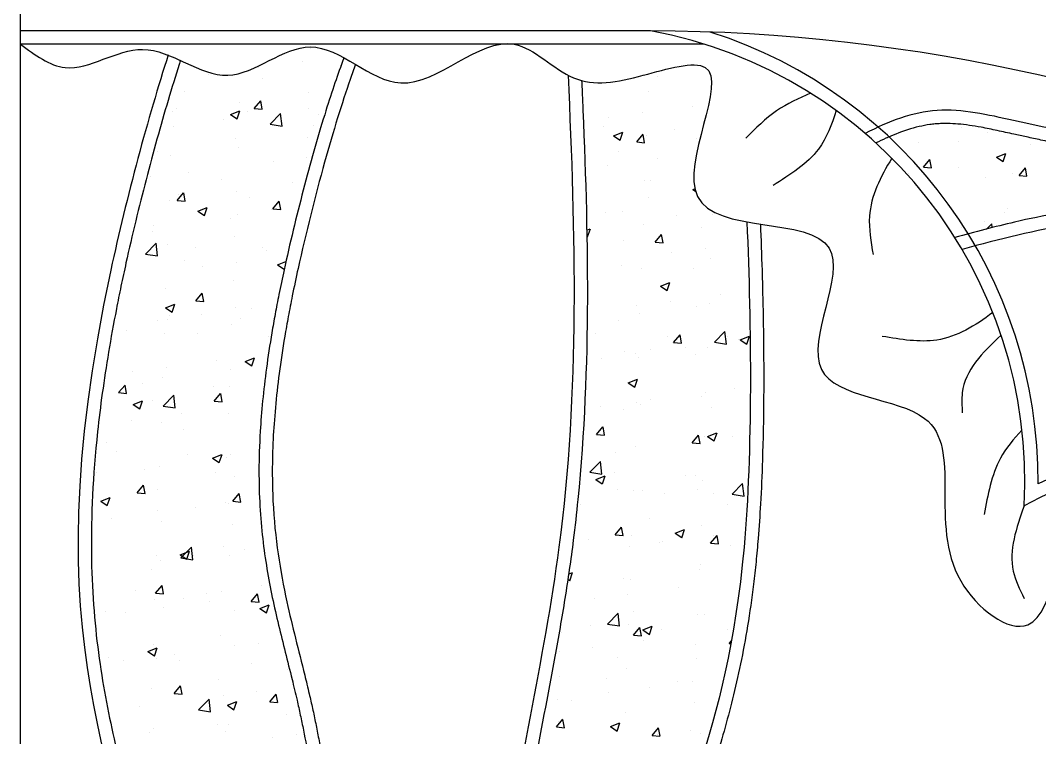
# Model space of a CAD drawing. Header units: inches. Extents: x 10.6 to 53.1, y 14.5 to 39.3.
# Drawn here: x 14.691 to 15.456, y 25.312 to 25.85 of the extents above; entities that cross this region are included whole.
import ezdxf

# ---------------------------------------------------------------- set-up
doc = ezdxf.new("R2010")
doc.units = ezdxf.units.IN
doc.header["$MEASUREMENT"] = 0
doc.layers.add('02', color=2, linetype='Continuous')

msp = doc.modelspace()

# ---------------------------------------------------------------- linework, layer by layer
at = {"layer": '02'}
for p, q in [((14.69144, 24.30082), (14.69144, 26.36082)), ((15.16431, 25.84191), (14.69144, 25.84191)), ((15.20463, 25.83191), (14.69144, 25.83191)), ((14.90921, 25.82861), (14.90921, 25.82861)), ((14.87046, 25.81446), (14.87046, 25.81446)), ((14.90285, 25.81901), (14.90285, 25.81901)), ((14.9314, 25.81609), (14.9314, 25.81609)), ((14.80756, 25.80617), (14.80756, 25.80617)), ((14.83259, 25.80947), (14.83259, 25.80947)), ((14.87308, 25.80608), (14.87308, 25.80608)), ((15.16976, 25.80773), (15.16976, 25.80773)), ((14.81476, 25.79607), (14.81476, 25.79607)), ((14.908, 25.79533), (14.908, 25.79533)), ((15.16243, 25.79642), (15.16243, 25.79642)), ((14.80849, 25.78386), (14.80849, 25.78386)), ((14.85606, 25.78783), (14.85606, 25.78783)), ((14.86699, 25.78362), (14.87181, 25.78936)), ((14.86699, 25.78362), (14.87297, 25.78309)), ((14.87298, 25.78308), (14.87183, 25.78935)), ((14.90731, 25.78333), (14.90731, 25.78333)), ((15.19604, 25.78536), (15.19604, 25.78536)), ((14.80555, 25.78143), (14.80555, 25.78143)), ((14.84416, 25.77501), (14.84416, 25.77501)), ((14.84901, 25.7792), (14.85602, 25.78189)), ((14.84901, 25.7792), (14.85399, 25.77584)), ((14.854, 25.77583), (14.85603, 25.78187)), ((14.86187, 25.78161), (14.86187, 25.78161)), ((14.87891, 25.77188), (14.88669, 25.77999)), ((14.88782, 25.77048), (14.88671, 25.77998)), ((14.91525, 25.77935), (14.91525, 25.77935)), ((15.13313, 25.77708), (15.13313, 25.77708)), ((15.15816, 25.78038), (15.15816, 25.78038)), ((14.80628, 25.77003), (14.80628, 25.77003)), ((14.87891, 25.77188), (14.8878, 25.7705)), ((14.91127, 25.77109), (14.91127, 25.77109)), ((15.12878, 25.77033), (15.12878, 25.77033)), ((15.18217, 25.76807), (15.18217, 25.76807)), ((15.39765, 25.76955), (15.39765, 25.76955)), ((14.85295, 25.76108), (14.85295, 25.76108)), ((14.90678, 25.76204), (14.90678, 25.76204)), ((15.13644, 25.76318), (15.14344, 25.76587)), ((15.13644, 25.76318), (15.14141, 25.75982)), ((15.14143, 25.75981), (15.14346, 25.76585)), ((15.1539, 25.75851), (15.15872, 25.76426)), ((15.15989, 25.75798), (15.15873, 25.76425)), ((15.16121, 25.76313), (15.16121, 25.76313)), ((15.19874, 25.76147), (15.19874, 25.76147)), ((15.34231, 25.76131), (15.34231, 25.76131)), ((15.41707, 25.76532), (15.41707, 25.76532)), ((14.85484, 25.75454), (14.85484, 25.75454)), ((15.1539, 25.75851), (15.15987, 25.75799)), ((15.36573, 25.75828), (15.36573, 25.75828)), ((15.39569, 25.75905), (15.39569, 25.75905)), ((15.44908, 25.7568), (15.44908, 25.7568)), ((14.79463, 25.75107), (14.79463, 25.75107)), ((14.80433, 25.74814), (14.80433, 25.74814)), ((14.881, 25.74389), (14.881, 25.74389)), ((14.90604, 25.74718), (14.90604, 25.74718)), ((15.14042, 25.75146), (15.14042, 25.75146)), ((15.16973, 25.74592), (15.16973, 25.74592)), ((15.36907, 25.73969), (15.37389, 25.74543)), ((15.37507, 25.73915), (15.37391, 25.74542)), ((15.42387, 25.74716), (15.43087, 25.74985)), ((15.42387, 25.74716), (15.42884, 25.74381)), ((15.42886, 25.74379), (15.43088, 25.74984)), ((15.13186, 25.74093), (15.13186, 25.74093)), ((15.36907, 25.73969), (15.37505, 25.73917)), ((15.39555, 25.73967), (15.39555, 25.73967)), ((15.4408, 25.73341), (15.44562, 25.73916)), ((15.44679, 25.73288), (15.44564, 25.73915)), ((14.78902, 25.73276), (14.78902, 25.73276)), ((14.81785, 25.73557), (14.81785, 25.73557)), ((14.8424, 25.73051), (14.8424, 25.73051)), ((15.16, 25.72984), (15.16, 25.72984)), ((15.16438, 25.72951), (15.16438, 25.72951)), ((15.35767, 25.73469), (15.35767, 25.73469)), ((15.41586, 25.73203), (15.41586, 25.73203)), ((15.43584, 25.73455), (15.43584, 25.73455)), ((15.4408, 25.73341), (15.44678, 25.73289)), ((14.85363, 25.72125), (14.85363, 25.72125)), ((14.89578, 25.72825), (14.89578, 25.72825)), ((15.19613, 25.72292), (15.19759, 25.72348)), ((15.19613, 25.72292), (15.19804, 25.72163)), ((15.37753, 25.72454), (15.37753, 25.72454)), ((14.80312, 25.71485), (14.80312, 25.71485)), ((14.80914, 25.71467), (14.81396, 25.72042)), ((14.80914, 25.71467), (14.81512, 25.71415)), ((14.8101, 25.71933), (14.8101, 25.71933)), ((14.81513, 25.71414), (14.81398, 25.7204)), ((14.86348, 25.71708), (14.86348, 25.71708)), ((14.88087, 25.7084), (14.88569, 25.71414)), ((14.88686, 25.70786), (14.8857, 25.71413)), ((15.16269, 25.71698), (15.16269, 25.71698)), ((14.82468, 25.70668), (14.83168, 25.70937)), ((14.82468, 25.70668), (14.82966, 25.70333)), ((14.82967, 25.70331), (14.8317, 25.70936)), ((14.87973, 25.70774), (14.87973, 25.70774)), ((14.88087, 25.7084), (14.88684, 25.70787)), ((15.13039, 25.7058), (15.13039, 25.7058)), ((15.14342, 25.70648), (15.14342, 25.70648)), ((15.4296, 25.7057), (15.4296, 25.7057)), ((15.4324, 25.70855), (15.4324, 25.70855)), ((14.84882, 25.70141), (14.84882, 25.70141)), ((14.8547, 25.70445), (14.8547, 25.70445)), ((15.18378, 25.70354), (15.18378, 25.70354)), ((15.21072, 25.70405), (15.21072, 25.70405)), ((15.41464, 25.69874), (15.41464, 25.69874)), ((14.79051, 25.6914), (14.79051, 25.6914)), ((14.79154, 25.69613), (14.79154, 25.69613)), ((15.11646, 25.69233), (15.11911, 25.69335)), ((15.1171, 25.6873), (15.11913, 25.69334)), ((15.15878, 25.69655), (15.15878, 25.69655)), ((15.20257, 25.69451), (15.20257, 25.69451)), ((15.39731, 25.69452), (15.39731, 25.69452)), ((15.41647, 25.69323), (15.42031, 25.69723)), ((15.42067, 25.69431), (15.42033, 25.69722)), ((14.85241, 25.68796), (14.85241, 25.68796)), ((15.11654, 25.68768), (15.11708, 25.68731)), ((15.14425, 25.6845), (15.14425, 25.6845)), ((15.16777, 25.6833), (15.17259, 25.68904)), ((15.16777, 25.6833), (15.17375, 25.68277)), ((15.17376, 25.68276), (15.17261, 25.68903)), ((14.78544, 25.67446), (14.79323, 25.68258)), ((14.79435, 25.67307), (14.79324, 25.68257)), ((14.8019, 25.68156), (14.8019, 25.68156)), ((14.8225, 25.67968), (14.8225, 25.67968)), ((14.87279, 25.67945), (14.87279, 25.67945)), ((14.87589, 25.67742), (14.87589, 25.67742)), ((15.18027, 25.67535), (15.18027, 25.67535)), ((15.2053, 25.67865), (15.2053, 25.67865)), ((14.78544, 25.67446), (14.79433, 25.67309)), ((14.81447, 25.66944), (14.81447, 25.66944)), ((14.85342, 25.6683), (14.85342, 25.6683)), ((14.88437, 25.66642), (14.8907, 25.66885)), ((14.8913, 25.67329), (14.8913, 25.67329)), ((15.2095, 25.67076), (15.2095, 25.67076)), ((14.82839, 25.665), (14.82839, 25.665)), ((14.88437, 25.66642), (14.88935, 25.66307)), ((14.88936, 25.66305), (14.88953, 25.66355)), ((15.11712, 25.66704), (15.11712, 25.66704)), ((15.1428, 25.66614), (15.1428, 25.66614)), ((15.15756, 25.66326), (15.15756, 25.66326)), ((15.19618, 25.66389), (15.19618, 25.66389)), ((14.85119, 25.65467), (14.85119, 25.65467)), ((15.1718, 25.6504), (15.1788, 25.65309)), ((15.17679, 25.64703), (15.17882, 25.65308)), ((14.80068, 25.64827), (14.80068, 25.64827)), ((14.82302, 25.63945), (14.82784, 25.6452)), ((14.82901, 25.63892), (14.82785, 25.64518)), ((15.1718, 25.6504), (15.17677, 25.64705)), ((14.80035, 25.63417), (14.80735, 25.63686)), ((14.80534, 25.6308), (14.80737, 25.63684)), ((14.82302, 25.63945), (14.82899, 25.63893)), ((15.179, 25.63921), (15.179, 25.63921)), ((15.20829, 25.63747), (15.20829, 25.63747)), ((15.21687, 25.64419), (15.21687, 25.64419)), ((14.80035, 25.63417), (14.80532, 25.63081)), ((14.85266, 25.63445), (14.85266, 25.63445)), ((14.86499, 25.63385), (14.86499, 25.63385)), ((15.15396, 25.63591), (15.15396, 25.63591)), ((15.15635, 25.62997), (15.15635, 25.62997)), ((15.19844, 25.63484), (15.19844, 25.63484)), ((14.79434, 25.62444), (14.79434, 25.62444)), ((14.80208, 25.62556), (14.80208, 25.62556)), ((14.80303, 25.62858), (14.80303, 25.62858)), ((14.82712, 25.62886), (14.82712, 25.62886)), ((14.85641, 25.62632), (14.85641, 25.62632)), ((15.14012, 25.62483), (15.14012, 25.62483)), ((14.77073, 25.6174), (14.77073, 25.6174)), ((14.79947, 25.61498), (14.79947, 25.61498)), ((14.82412, 25.61515), (14.82412, 25.61515)), ((14.84998, 25.62138), (14.84998, 25.62138)), ((15.12332, 25.61505), (15.12332, 25.61505)), ((15.21234, 25.60826), (15.22012, 25.61637)), ((15.22125, 25.60686), (15.22014, 25.61636)), ((14.8775, 25.61289), (14.8775, 25.61289)), ((15.17671, 25.61279), (15.17671, 25.61279)), ((15.18165, 25.60808), (15.18647, 25.61382)), ((15.18165, 25.60808), (15.18762, 25.60755)), ((15.18764, 25.60754), (15.18648, 25.61381)), ((15.21234, 25.60826), (15.22123, 25.60688)), ((15.2224, 25.61289), (15.2224, 25.61289)), ((15.23009, 25.61053), (15.23009, 25.61053)), ((15.23149, 25.61014), (15.23849, 25.61283)), ((15.23149, 25.61014), (15.23646, 25.60679)), ((15.23648, 25.60677), (15.23851, 25.61282)), ((15.14441, 25.60161), (15.14441, 25.60161)), ((15.15269, 25.59977), (15.15269, 25.59977)), ((15.16408, 25.60288), (15.16408, 25.60288)), ((15.19056, 25.60475), (15.19056, 25.60475)), ((15.19779, 25.59936), (15.19779, 25.59936)), ((15.20707, 25.60418), (15.20707, 25.60418)), ((14.83868, 25.5944), (14.83868, 25.5944)), ((14.86004, 25.59391), (14.86704, 25.59659)), ((14.86004, 25.59391), (14.86502, 25.59055)), ((14.86503, 25.59054), (14.86706, 25.59658)), ((15.12766, 25.59647), (15.12766, 25.59647)), ((15.15513, 25.59668), (15.15513, 25.59668)), ((14.77578, 25.58612), (14.77578, 25.58612)), ((14.80081, 25.58942), (14.80081, 25.58942)), ((14.84876, 25.58809), (14.84876, 25.58809)), ((14.76516, 25.57051), (14.76999, 25.57625)), ((14.77116, 25.56997), (14.77, 25.57624)), ((14.78314, 25.57775), (14.78314, 25.57775)), ((14.79825, 25.58169), (14.79825, 25.58169)), ((15.14747, 25.57789), (15.15447, 25.58058)), ((15.14747, 25.57789), (15.15244, 25.57453)), ((15.15246, 25.57452), (15.15448, 25.58056)), ((14.76516, 25.57051), (14.77114, 25.56999)), ((14.7987, 25.5605), (14.80649, 25.56862)), ((14.80761, 25.55911), (14.8065, 25.5686)), ((14.83652, 25.57549), (14.83652, 25.57549)), ((14.83689, 25.56423), (14.84171, 25.56998)), ((14.84288, 25.5637), (14.84173, 25.56997)), ((14.84853, 25.57478), (14.84853, 25.57478)), ((15.20586, 25.57089), (15.20586, 25.57089)), ((15.22741, 25.57363), (15.22741, 25.57363)), ((14.77602, 25.56165), (14.78302, 25.56434)), ((14.77602, 25.56165), (14.78099, 25.5583)), ((14.78101, 25.55828), (14.78304, 25.56433)), ((14.79021, 25.56477), (14.79021, 25.56477)), ((14.7987, 25.5605), (14.80759, 25.55912)), ((14.83689, 25.56423), (14.84287, 25.56371)), ((15.15392, 25.56339), (15.15392, 25.56339)), ((15.15681, 25.56196), (15.15681, 25.56196)), ((15.16426, 25.56531), (15.16426, 25.56531)), ((15.20228, 25.56788), (15.20228, 25.56788)), ((14.81238, 25.55496), (14.81238, 25.55496)), ((14.84755, 25.5548), (14.84755, 25.5548)), ((15.12638, 25.56033), (15.12638, 25.56033)), ((15.14396, 25.55787), (15.14396, 25.55787)), ((15.21019, 25.5597), (15.21019, 25.5597)), ((14.7745, 25.54998), (14.7745, 25.54998)), ((14.79704, 25.5484), (14.79704, 25.5484)), ((14.81417, 25.54281), (14.81417, 25.54281)), ((15.12379, 25.53913), (15.12862, 25.54488)), ((15.12379, 25.53913), (15.12977, 25.53861)), ((15.12979, 25.5386), (15.12863, 25.54486)), ((15.19552, 25.53286), (15.20034, 25.5386)), ((15.20151, 25.53232), (15.20036, 25.53859)), ((15.20464, 25.5376), (15.20464, 25.5376)), ((15.20716, 25.53763), (15.21416, 25.54031)), ((15.20716, 25.53763), (15.21213, 25.53427)), ((15.21215, 25.53426), (15.21418, 25.5403)), ((15.22614, 25.53748), (15.22614, 25.53748)), ((14.75585, 25.5328), (14.75585, 25.5328)), ((15.1527, 25.5301), (15.1527, 25.5301)), ((15.19552, 25.53286), (15.2015, 25.53233)), ((15.20111, 25.53418), (15.20111, 25.53418)), ((14.76366, 25.52665), (14.76366, 25.52665)), ((14.81704, 25.52439), (14.81704, 25.52439)), ((14.83571, 25.52139), (14.84271, 25.52408)), ((14.8407, 25.51802), (14.84273, 25.52406)), ((14.84923, 25.52384), (14.84923, 25.52384)), ((14.87043, 25.52214), (14.87043, 25.52214)), ((15.13795, 25.52587), (15.13795, 25.52587)), ((14.79582, 25.51511), (14.79582, 25.51511)), ((14.83571, 25.52139), (14.84068, 25.51804)), ((14.84633, 25.52151), (14.84633, 25.52151)), ((15.11887, 25.51085), (15.12666, 25.51896)), ((15.12778, 25.50945), (15.12667, 25.51895)), ((14.7482, 25.51054), (14.7482, 25.51054)), ((14.78475, 25.51322), (14.78475, 25.51322)), ((14.83813, 25.51096), (14.83813, 25.51096)), ((14.85236, 25.50782), (14.85236, 25.50782)), ((15.11887, 25.51085), (15.12776, 25.50947)), ((15.12314, 25.50537), (15.13014, 25.50806)), ((15.12813, 25.502), (15.13015, 25.50805)), ((15.13734, 25.51086), (15.13734, 25.51086)), ((15.19072, 25.5086), (15.19072, 25.5086)), ((15.19815, 25.50822), (15.19815, 25.50822)), ((14.77904, 25.49529), (14.78386, 25.50103)), ((14.78503, 25.49475), (14.78388, 25.50102)), ((15.12314, 25.50537), (15.12811, 25.50202)), ((15.20342, 25.50431), (15.20342, 25.50431)), ((15.22559, 25.49429), (15.23338, 25.50241)), ((15.2345, 25.4929), (15.2334, 25.5024)), ((14.75169, 25.48914), (14.75869, 25.49183)), ((14.75668, 25.48577), (14.75871, 25.49181)), ((14.77904, 25.49529), (14.78502, 25.49477)), ((14.79405, 25.49781), (14.79405, 25.49781)), ((14.85077, 25.48901), (14.85559, 25.49476)), ((14.85676, 25.48848), (14.8556, 25.49475)), ((15.13983, 25.49821), (15.13983, 25.49821)), ((15.15148, 25.49682), (15.15148, 25.49682)), ((15.15842, 25.49743), (15.15842, 25.49743)), ((15.1748, 25.49474), (15.1748, 25.49474)), ((15.19983, 25.49804), (15.19983, 25.49804)), ((15.2118, 25.49517), (15.2118, 25.49517)), ((15.22559, 25.49429), (15.23449, 25.49291)), ((14.75169, 25.48914), (14.75666, 25.48578)), ((14.82292, 25.4844), (14.82292, 25.4844)), ((14.84511, 25.48822), (14.84511, 25.48822)), ((14.84795, 25.48769), (14.84795, 25.48769)), ((14.85077, 25.48901), (14.85674, 25.48849)), ((15.11164, 25.48643), (15.11164, 25.48643)), ((15.22211, 25.48626), (15.22211, 25.48626)), ((14.7946, 25.48182), (14.7946, 25.48182)), ((15.16379, 25.47625), (15.16379, 25.47625)), ((14.75976, 25.47608), (14.75976, 25.47608)), ((14.79715, 25.47356), (14.79715, 25.47356)), ((14.85053, 25.47131), (14.85053, 25.47131)), ((15.13767, 25.46391), (15.14249, 25.46966)), ((15.14366, 25.46338), (15.14251, 25.46964)), ((15.20221, 25.47102), (15.20221, 25.47102)), ((15.13767, 25.46391), (15.14365, 25.46339)), ((15.15027, 25.46353), (15.15027, 25.46353)), ((15.18283, 25.46511), (15.18983, 25.4678)), ((15.18283, 25.46511), (15.1878, 25.46176)), ((15.18782, 25.46174), (15.18984, 25.46779)), ((15.2094, 25.45764), (15.21422, 25.46338)), ((15.2114, 25.46358), (15.2114, 25.46358)), ((15.21539, 25.4571), (15.21423, 25.46337)), ((14.81195, 25.44654), (14.81974, 25.45465)), ((14.82086, 25.44514), (14.81976, 25.45464)), ((14.8439, 25.45493), (14.8439, 25.45493)), ((15.11744, 25.46003), (15.11744, 25.46003)), ((15.14849, 25.4553), (15.14849, 25.4553)), ((15.17082, 25.45777), (15.17082, 25.45777)), ((15.17353, 25.4586), (15.17353, 25.4586)), ((15.2094, 25.45764), (15.21537, 25.45711)), ((15.22421, 25.45552), (15.22421, 25.45552)), ((14.79339, 25.44853), (14.79339, 25.44853)), ((14.81138, 25.44888), (14.81838, 25.45156)), ((14.81138, 25.44888), (14.81635, 25.44552)), ((14.81195, 25.44654), (14.82085, 25.44516)), ((14.81637, 25.44551), (14.8184, 25.45155)), ((14.82165, 25.44825), (14.82165, 25.44825)), ((14.84823, 25.44815), (14.84823, 25.44815)), ((14.85952, 25.45324), (14.85952, 25.45324)), ((14.78992, 25.43814), (14.78992, 25.43814)), ((14.79661, 25.44495), (14.79661, 25.44495)), ((15.20198, 25.44125), (15.20198, 25.44125)), ((15.10226, 25.43053), (15.10378, 25.4295)), ((15.10283, 25.4344), (15.10581, 25.43555)), ((15.10379, 25.42949), (15.10582, 25.43553)), ((15.14366, 25.43124), (15.14366, 25.43124)), ((15.20099, 25.43773), (15.20099, 25.43773)), ((14.79291, 25.42007), (14.79774, 25.42582)), ((14.79891, 25.41953), (14.79775, 25.4258)), ((14.8722, 25.4262), (14.8722, 25.4262)), ((15.14905, 25.43024), (15.14905, 25.43024)), ((15.18509, 25.42414), (15.18509, 25.42414)), ((14.77768, 25.42246), (14.77768, 25.42246)), ((14.79217, 25.41524), (14.79217, 25.41524)), ((14.79291, 25.42007), (14.79889, 25.41955)), ((14.81388, 25.41619), (14.81388, 25.41619)), ((14.83106, 25.42021), (14.83106, 25.42021)), ((14.84268, 25.42164), (14.84268, 25.42164)), ((14.86464, 25.41379), (14.86946, 25.41954)), ((14.87063, 25.41326), (14.86948, 25.41953)), ((15.12218, 25.41586), (15.12218, 25.41586)), ((15.14722, 25.41916), (15.14722, 25.41916)), ((14.79876, 25.40903), (14.79876, 25.40903)), ((14.83321, 25.4138), (14.83321, 25.4138)), ((14.86464, 25.41379), (14.87062, 25.41327)), ((14.87107, 25.40861), (14.87807, 25.4113)), ((14.87107, 25.40861), (14.87604, 25.40526)), ((14.87606, 25.40525), (14.87809, 25.41129)), ((14.75556, 25.40617), (14.75556, 25.40617)), ((14.7703, 25.40551), (14.7703, 25.40551)), ((14.85214, 25.40677), (14.85214, 25.40677)), ((15.13213, 25.39688), (15.13992, 25.405)), ((15.14104, 25.39549), (15.13993, 25.40499)), ((15.15135, 25.40667), (15.15135, 25.40667)), ((15.19978, 25.40444), (15.19978, 25.40444)), ((15.20473, 25.40442), (15.20473, 25.40442)), ((15.11905, 25.3955), (15.11905, 25.3955)), ((15.13213, 25.39688), (15.14102, 25.3955)), ((15.14784, 25.39695), (15.14784, 25.39695)), ((15.15154, 25.38869), (15.15637, 25.39444)), ((15.15754, 25.38816), (15.15638, 25.39443)), ((15.15849, 25.3926), (15.1655, 25.39528)), ((15.15849, 25.3926), (15.16347, 25.38924)), ((15.16348, 25.38923), (15.16551, 25.39527)), ((15.17244, 25.39324), (15.17244, 25.39324)), ((15.22194, 25.39302), (15.22194, 25.39302)), ((14.84147, 25.38836), (14.84147, 25.38836)), ((15.09733, 25.39055), (15.09733, 25.39055)), ((15.15154, 25.38869), (15.15752, 25.38817)), ((15.15878, 25.3847), (15.15878, 25.3847)), ((15.22327, 25.38242), (15.22501, 25.38449)), ((15.22582, 25.39099), (15.22582, 25.39099)), ((14.78705, 25.37636), (14.79405, 25.37905)), ((14.79096, 25.38195), (14.79096, 25.38195)), ((14.79204, 25.37299), (14.79406, 25.37903)), ((14.85207, 25.38119), (14.85207, 25.38119)), ((14.87006, 25.38267), (14.87006, 25.38267)), ((15.12091, 25.37972), (15.12091, 25.37972)), ((15.19785, 25.38159), (15.19785, 25.38159)), ((15.22327, 25.38242), (15.2246, 25.3823)), ((14.75778, 25.37163), (14.75778, 25.37163)), ((14.76903, 25.36937), (14.76903, 25.36937)), ((14.78705, 25.37636), (14.79202, 25.37301)), ((14.79375, 25.37118), (14.79375, 25.37118)), ((14.8069, 25.37435), (14.8069, 25.37435)), ((14.81116, 25.36938), (14.81116, 25.36938)), ((15.09588, 25.37642), (15.09588, 25.37642)), ((15.13953, 25.37158), (15.13953, 25.37158)), ((15.19856, 25.37116), (15.19856, 25.37116)), ((14.86454, 25.36712), (14.86454, 25.36712)), ((14.89219, 25.36256), (14.89219, 25.36256)), ((15.14662, 25.36366), (15.14662, 25.36366)), ((14.84025, 25.35507), (14.84025, 25.35507)), ((15.09611, 25.35726), (15.09611, 25.35726)), ((15.13146, 25.35584), (15.13146, 25.35584)), ((14.78974, 25.34866), (14.78974, 25.34866)), ((14.80679, 25.34485), (14.81161, 25.3506)), ((14.81278, 25.34431), (14.81163, 25.35058)), ((14.86879, 25.34652), (14.86879, 25.34652)), ((15.16349, 25.34962), (15.16349, 25.34962)), ((15.18484, 25.35359), (15.18484, 25.35359)), ((15.19563, 25.35358), (15.19563, 25.35358)), ((15.21819, 25.35233), (15.21834, 25.35239)), ((15.21819, 25.35233), (15.21831, 25.35225)), ((14.80679, 25.34485), (14.81277, 25.34433)), ((14.82521, 25.33257), (14.833, 25.34069)), ((14.83412, 25.33118), (14.83302, 25.34068)), ((14.84375, 25.34323), (14.84375, 25.34323)), ((14.84674, 25.3361), (14.85374, 25.33879)), ((14.85173, 25.33273), (14.85375, 25.33877)), ((14.87852, 25.33858), (14.88334, 25.34432)), ((14.87852, 25.33858), (14.88449, 25.33805)), ((14.88451, 25.33804), (14.88335, 25.34431)), ((15.0946, 25.34027), (15.0946, 25.34027)), ((15.10518, 25.33961), (15.10518, 25.33961)), ((15.13248, 25.34526), (15.13248, 25.34526)), ((14.7806, 25.33491), (14.7806, 25.33491)), ((14.82521, 25.33257), (14.83411, 25.33119)), ((14.84674, 25.3361), (14.85171, 25.33274)), ((15.19734, 25.33787), (15.19734, 25.33787)), ((14.89097, 25.32927), (14.89097, 25.32927)), ((15.09369, 25.31975), (15.09851, 25.3255)), ((15.09489, 25.32397), (15.09489, 25.32397)), ((15.09969, 25.31921), (15.09853, 25.32548)), ((15.1454, 25.33037), (15.1454, 25.33037)), ((14.79169, 25.31828), (14.79169, 25.31828)), ((14.83903, 25.32178), (14.83903, 25.32178)), ((14.84507, 25.31602), (14.84507, 25.31602)), ((14.84794, 25.32152), (14.84794, 25.32152)), ((15.09369, 25.31975), (15.09967, 25.31923)), ((15.13416, 25.32008), (15.14117, 25.32277)), ((15.13416, 25.32008), (15.13914, 25.31673)), ((15.13915, 25.31671), (15.14118, 25.32276)), ((15.16542, 25.31347), (15.17024, 25.31922)), ((15.17141, 25.31294), (15.17026, 25.31921)), ((15.19436, 25.31743), (15.19436, 25.31743)), ((14.78852, 25.31537), (14.78852, 25.31537)), ((14.88035, 25.31207), (14.88035, 25.31207)), ((14.89845, 25.31376), (14.89845, 25.31376)), ((15.16542, 25.31347), (15.1714, 25.31295)), ((15.16933, 25.31413), (15.16933, 25.31413)), ((15.20169, 25.31462), (15.20169, 25.31462))]:
    msp.add_line(p, q, dxfattribs=at)
for centre, radius, start, end in [((15.15873, 24.49747), 1.34445, 39.81407, 89.76216), ((15.10203, 25.50455), 0.34306, 356.83389, 79.53968), ((15.10203, 25.50455), 0.35306, 359.60372, 72.34221), ((15.73419, 24.93015), 0.63642, 52.18906, 116.01178), ((15.73419, 24.93015), 0.62642, 43.11917, 117.5384)]:
    msp.add_arc(centre, radius, start, end, dxfattribs=at)
for points in [[(14.69144, 25.83191), (14.72502, 25.81439), (14.78312, 25.82794), (14.84704, 25.80859), (14.90902, 25.82987), (14.9768, 25.80278), (15.06202, 25.83181), (15.10657, 25.80665), (15.15886, 25.80859), (15.20534, 25.81439), (15.19953, 25.71764), (15.29831, 25.67893), (15.2925, 25.58798), (15.36997, 25.55122), (15.39708, 25.4293), (15.44744, 25.39641), (15.48811, 25.47381), (15.59851, 25.42156), (15.6295, 25.48929), (15.71084, 25.47768), (15.77476, 25.51832), (15.87741, 25.44672), (15.98006, 25.41769), (16.10788, 25.3519), (16.17567, 25.3461), (16.22028, 25.32226)], [(15.44457, 25.4856), (15.43646, 25.4367), (15.44466, 25.41624)]]:
    msp.add_spline(points, degree=3, dxfattribs=at)
msp.add_open_spline([(14.82514, 25.84191), (14.82514, 25.84191), (14.82514, 25.84191), (14.82514, 25.84191)], degree=3, dxfattribs=at)
for points, knots in [([(14.80242, 25.82385), (14.78747, 25.7779), (14.6836, 25.3919), (14.83415, 25.21271), (14.76686, 24.70791), (14.79361, 24.44861), (14.85545, 24.29227), (14.86336, 24.26082)], [128.722551, 128.722551, 128.722551, 128.722551, 226.995995, 747.798882, 1210.851773, 1537.184552, 1624.941477, 1624.941477, 1624.941477, 1624.941477]), ([(14.93421, 25.82171), (14.93383, 25.82071), (14.93348, 25.81977), (14.93103, 25.81319), (14.92885, 25.80698), (14.92438, 25.79363), (14.92209, 25.78648), (14.91441, 25.76161), (14.90893, 25.74232), (14.89852, 25.70261), (14.89358, 25.68218), (14.88795, 25.65628), (14.88665, 25.65012), (14.88445, 25.63913), (14.88351, 25.63427), (14.88174, 25.62473), (14.88091, 25.62005), (14.87858, 25.60628), (14.87724, 25.59745), (14.87379, 25.57193), (14.87227, 25.5562), (14.87018, 25.52095), (14.87022, 25.50248), (14.87214, 25.4685), (14.87401, 25.453), (14.87889, 25.42368), (14.8819, 25.40985), (14.88841, 25.38262), (14.89192, 25.36922), (14.89657, 25.3503), (14.89782, 25.34512), (14.89987, 25.33618), (14.9007, 25.33247), (14.90231, 25.32495), (14.90309, 25.32115), (14.90537, 25.30964), (14.90679, 25.30181), (14.91079, 25.27792), (14.91309, 25.26142), (14.92051, 25.19737), (14.92334, 25.14662), (14.92454, 25.04165), (14.9229, 24.98742), (14.91859, 24.92085), (14.91768, 24.90832), (14.91572, 24.88401), (14.91468, 24.87222), (14.91279, 24.85248), (14.91198, 24.8445), (14.9103, 24.82859), (14.90943, 24.82068), (14.90676, 24.79705), (14.90493, 24.78145), (14.90012, 24.73832), (14.89739, 24.71111), (14.8945, 24.65765), (14.89434, 24.6314), (14.89706, 24.59657), (14.89804, 24.58759), (14.90026, 24.57203), (14.90138, 24.56542), (14.90378, 24.55334), (14.90499, 24.54787), (14.90725, 24.53879), (14.90821, 24.53518), (14.91025, 24.52796), (14.91133, 24.52434), (14.91473, 24.51347), (14.91719, 24.50622), (14.92493, 24.48454), (14.93056, 24.47006), (14.94166, 24.44081), (14.94711, 24.42603), (14.95408, 24.40398), (14.95615, 24.39688), (14.95954, 24.38375), (14.96092, 24.37775), (14.96269, 24.36872), (14.96323, 24.36573), (14.9642, 24.35975), (14.96463, 24.35675), (14.96581, 24.34776), (14.9664, 24.34175), (14.9677, 24.32369), (14.9679, 24.31161), (14.96727, 24.28663), (14.96638, 24.27373), (14.96509, 24.26082)], [92.919475, 92.919475, 92.919475, 92.919475, 95.560084, 95.560084, 111.062716, 111.062716, 126.565348, 126.565348, 162.478995, 162.478995, 198.392642, 198.392642, 209.792629, 209.792629, 219.12177, 219.12177, 228.450911, 228.450911, 247.109192, 247.109192, 284.425756, 284.425756, 336.851365, 336.851365, 389.276975, 389.276975, 441.702585, 441.702585, 494.128195, 494.128195, 513.606668, 513.606668, 527.217671, 527.217671, 540.828673, 540.828673, 568.050678, 568.050678, 622.494687, 622.494687, 773.606162, 773.606162, 924.717636, 924.717636, 959.801599, 959.801599, 992.974447, 992.974447, 1015.617281, 1015.617281, 1038.260114, 1038.260114, 1083.545782, 1083.545782, 1164.711584, 1164.711584, 1245.877386, 1245.877386, 1274.298589, 1274.298589, 1295.436158, 1295.436158, 1313.073932, 1313.073932, 1324.769977, 1324.769977, 1336.466021, 1336.466021, 1359.858111, 1359.858111, 1406.113443, 1406.113443, 1452.368776, 1452.368776, 1474.101873, 1474.101873, 1492.196244, 1492.196244, 1501.103461, 1501.103461, 1510.010678, 1510.010678, 1527.825112, 1527.825112, 1563.453981, 1563.453981, 1601.408362, 1601.408362, 1601.408362, 1601.408362]), ([(14.81165, 25.8199), (14.81131, 25.81884), (14.81097, 25.81777), (14.80515, 25.79965), (14.79947, 25.78058), (14.78838, 25.7407), (14.78297, 25.71988), (14.77543, 25.68872), (14.77298, 25.67817), (14.76938, 25.66194), (14.76813, 25.65612), (14.76573, 25.64463), (14.76459, 25.63897), (14.76133, 25.62224), (14.75936, 25.61141), (14.75408, 25.57985), (14.75137, 25.56004), (14.74578, 25.50789), (14.74444, 25.47793), (14.74504, 25.42324), (14.74699, 25.39851), (14.75303, 25.35255), (14.75712, 25.33131), (14.76633, 25.29057), (14.77145, 25.27107), (14.78158, 25.23211), (14.7866, 25.21266), (14.79251, 25.18523), (14.79398, 25.17794), (14.79645, 25.16442), (14.79748, 25.15823), (14.79934, 25.14591), (14.80016, 25.13978), (14.80162, 25.12733), (14.80227, 25.12102), (14.80396, 25.10182), (14.80477, 25.08868), (14.80658, 25.04398), (14.8064, 25.01115), (14.80443, 24.94373), (14.80265, 24.90914), (14.79875, 24.83961), (14.79663, 24.80467), (14.79408, 24.75165), (14.79331, 24.7332), (14.79245, 24.70363), (14.79222, 24.69235), (14.79184, 24.65893), (14.79206, 24.6372), (14.79375, 24.59427), (14.79522, 24.57306), (14.80122, 24.51693), (14.8071, 24.48193), (14.8178, 24.43747), (14.81987, 24.4294), (14.8265, 24.40495), (14.83152, 24.38832), (14.83852, 24.36725), (14.83988, 24.36324), (14.84267, 24.35517), (14.8441, 24.3511), (14.84847, 24.33882), (14.85148, 24.33052), (14.85887, 24.30972), (14.86321, 24.29716), (14.8695, 24.27668), (14.87174, 24.26872), (14.87367, 24.26082)], [129.340356, 129.340356, 129.340356, 129.340356, 131.612891, 131.612891, 167.718781, 167.718781, 203.824671, 203.824671, 222.471421, 222.471421, 233.147205, 233.147205, 243.822989, 243.822989, 265.174557, 265.174557, 307.877694, 307.877694, 384.11198, 384.11198, 460.346266, 460.346266, 536.580551, 536.580551, 612.814837, 612.814837, 689.049123, 689.049123, 716.17101, 716.17101, 738.419027, 738.419027, 759.740582, 759.740582, 781.062136, 781.062136, 823.705245, 823.705245, 923.041835, 923.041835, 1022.378425, 1022.378425, 1121.715015, 1121.715015, 1175.462548, 1175.462548, 1209.115354, 1209.115354, 1276.420965, 1276.420965, 1343.726576, 1343.726576, 1454.219106, 1454.219106, 1478.441894, 1478.441894, 1526.887469, 1526.887469, 1538.179351, 1538.179351, 1549.471233, 1549.471233, 1572.054997, 1572.054997, 1605.696574, 1605.696574, 1627.146291, 1627.146291, 1627.146291, 1627.146291]), ([(14.943, 25.81667), (14.94167, 25.81313), (14.94029, 25.80932), (14.93587, 25.79664), (14.9327, 25.78694), (14.92626, 25.76611), (14.92299, 25.75497), (14.91259, 25.71776), (14.90561, 25.69006), (14.89826, 25.6567), (14.8968, 25.64982), (14.89438, 25.63785), (14.89338, 25.63269), (14.89151, 25.62259), (14.89064, 25.61765), (14.8882, 25.60313), (14.88681, 25.59385), (14.88331, 25.56712), (14.88185, 25.55079), (14.88026, 25.51886), (14.8803, 25.50355), (14.88169, 25.47511), (14.88303, 25.46198), (14.88663, 25.43705), (14.88888, 25.42524), (14.89342, 25.40447), (14.89561, 25.39541), (14.90015, 25.37721), (14.90249, 25.36807), (14.90594, 25.3541), (14.90707, 25.34943), (14.90902, 25.34106), (14.90985, 25.33738), (14.91148, 25.32993), (14.91227, 25.32617), (14.91381, 25.31857), (14.91455, 25.31473), (14.91671, 25.30312), (14.91806, 25.29525), (14.92185, 25.27124), (14.92403, 25.25472), (14.92956, 25.20386), (14.93193, 25.16822), (14.93432, 25.0948), (14.93435, 25.05702), (14.93233, 24.98064), (14.93028, 24.94206), (14.9262, 24.88911), (14.92494, 24.87452), (14.92285, 24.85263), (14.92211, 24.84528), (14.92021, 24.82707), (14.919, 24.81627), (14.91656, 24.79485), (14.91533, 24.78423), (14.91175, 24.75261), (14.90951, 24.73188), (14.90616, 24.69111), (14.90505, 24.67107), (14.9047, 24.63169), (14.90547, 24.61234), (14.90838, 24.58568), (14.90942, 24.57809), (14.91173, 24.56449), (14.91291, 24.55847), (14.91495, 24.54935), (14.91569, 24.54623), (14.9174, 24.5395), (14.91838, 24.53589), (14.92048, 24.52863), (14.92159, 24.52499), (14.92508, 24.51402), (14.92763, 24.50666), (14.93446, 24.48773), (14.93895, 24.47609), (14.94794, 24.45247), (14.95246, 24.4405), (14.96087, 24.41613), (14.96476, 24.40372), (14.96929, 24.38592), (14.97048, 24.38075), (14.97223, 24.37214), (14.97286, 24.36872), (14.97399, 24.36188), (14.9745, 24.35846), (14.97539, 24.35162), (14.97578, 24.3482), (14.97677, 24.33793), (14.97722, 24.33108), (14.97809, 24.30757), (14.97757, 24.29093), (14.97598, 24.26984), (14.97558, 24.26532), (14.97514, 24.26082)], [94.287632, 94.287632, 94.287632, 94.287632, 104.45132, 104.45132, 126.226074, 126.226074, 148.000827, 148.000827, 196.390308, 196.390308, 209.159354, 209.159354, 219.142968, 219.142968, 229.126583, 229.126583, 249.093812, 249.093812, 289.028269, 289.028269, 333.419858, 333.419858, 377.811447, 377.811447, 422.203036, 422.203036, 457.599683, 457.599683, 492.99633, 492.99633, 510.439656, 510.439656, 523.810366, 523.810366, 537.181076, 537.181076, 550.551786, 550.551786, 577.293205, 577.293205, 630.776045, 630.776045, 737.741725, 737.741725, 844.707404, 844.707404, 951.673084, 951.673084, 992.537414, 992.537414, 1013.290214, 1013.290214, 1044.121304, 1044.121304, 1074.952394, 1074.952394, 1136.614574, 1136.614574, 1198.276753, 1198.276753, 1259.938933, 1259.938933, 1284.717232, 1284.717232, 1304.597027, 1304.597027, 1314.967254, 1314.967254, 1327.019187, 1327.019187, 1339.071119, 1339.071119, 1363.174984, 1363.174984, 1400.532048, 1400.532048, 1437.889112, 1437.889112, 1475.246176, 1475.246176, 1490.353575, 1490.353575, 1500.18532, 1500.18532, 1510.017065, 1510.017065, 1519.848809, 1519.848809, 1539.512299, 1539.512299, 1587.402942, 1587.402942, 1600.449473, 1600.449473, 1600.449473, 1600.449473]), ([(15.10238, 25.80866), (15.10794, 25.68988), (15.11309, 25.48525), (15.02527, 25.1317), (15.04798, 24.75708), (15.17571, 24.44724), (15.14732, 24.2926), (15.13918, 24.26082)], [57.929835, 57.929835, 57.929835, 57.929835, 412.369841, 669.85142, 1142.492835, 1522.744656, 1621.222627, 1621.222627, 1621.222627, 1621.222627]), ([(15.11258, 25.80459), (15.11278, 25.80035), (15.11297, 25.79612), (15.1154, 25.74151), (15.11704, 25.69111), (15.11671, 25.5905), (15.11474, 25.54028), (15.10873, 25.48014), (15.10759, 25.47002), (15.1054, 25.4526), (15.10441, 25.44528), (15.1023, 25.43067), (15.10118, 25.42338), (15.09768, 25.40154), (15.09514, 25.38702), (15.08722, 25.34354), (15.08151, 25.31468), (15.07078, 25.25703), (15.06575, 25.22825), (15.05786, 25.17062), (15.05498, 25.14169), (15.04953, 25.05464), (15.05013, 24.99629), (15.05623, 24.92185), (15.05787, 24.90574), (15.06375, 24.85744), (15.06893, 24.82528), (15.07812, 24.77952), (15.0811, 24.76586), (15.08628, 24.74384), (15.08833, 24.73548), (15.09261, 24.71876), (15.09483, 24.7104), (15.10169, 24.68532), (15.1065, 24.6686), (15.12053, 24.62046), (15.1299, 24.58904), (15.14658, 24.52613), (15.15388, 24.49464), (15.16275, 24.43859), (15.16523, 24.41407), (15.16588, 24.38137), (15.16582, 24.37324), (15.1653, 24.3592), (15.16495, 24.35329), (15.164, 24.34149), (15.1634, 24.3356), (15.16124, 24.31794), (15.15934, 24.3062), (15.15487, 24.28324), (15.15232, 24.27202), (15.1495, 24.26082)], [62.432916, 62.432916, 62.432916, 62.432916, 75.060934, 75.060934, 225.182802, 225.182802, 375.30467, 375.30467, 405.687379, 405.687379, 427.701517, 427.701517, 449.715656, 449.715656, 493.743933, 493.743933, 581.800487, 581.800487, 669.85704, 669.85704, 757.913594, 757.913594, 934.026702, 934.026702, 982.66059, 982.66059, 1079.928367, 1079.928367, 1121.405169, 1121.405169, 1146.864083, 1146.864083, 1172.322996, 1172.322996, 1223.240824, 1223.240824, 1318.902539, 1318.902539, 1414.564255, 1414.564255, 1488.751663, 1488.751663, 1513.263969, 1513.263969, 1531.067042, 1531.067042, 1548.870114, 1548.870114, 1584.47626, 1584.47626, 1618.696047, 1618.696047, 1618.696047, 1618.696047]), ([(15.28442, 25.79511), (15.27546, 25.79141), (15.25742, 25.78292), (15.24312, 25.76877), (15.23572, 25.76144)], [12.109579, 12.109579, 12.109579, 12.109579, 40.916193, 71.864892, 71.864892, 71.864892, 71.864892]), ([(15.30361, 25.78214), (15.30037, 25.77162), (15.29132, 25.74782), (15.26905, 25.73396), (15.2562, 25.72596)], [10.752548, 10.752548, 10.752548, 10.752548, 42.82766, 86.533721, 86.533721, 86.533721, 86.533721]), ([(15.65807, 25.74575), (15.64736, 25.74064), (15.6062, 25.7268), (15.52811, 25.75617), (15.44904, 25.77147), (15.37862, 25.78796), (15.34294, 25.774), (15.32543, 25.7649)], [66.402576, 66.402576, 66.402576, 66.402576, 102.483671, 202.117632, 294.986957, 352.761088, 410.383144, 410.383144, 410.383144, 410.383144]), ([(15.67032, 25.74078), (15.66455, 25.73766), (15.65866, 25.73485), (15.64578, 25.72981), (15.63873, 25.7277), (15.62981, 25.72606), (15.62814, 25.7258), (15.6231, 25.72514), (15.61973, 25.72488), (15.61299, 25.72467), (15.60963, 25.72472), (15.59891, 25.72528), (15.59158, 25.72628), (15.57702, 25.72905), (15.56979, 25.73082), (15.55546, 25.7347), (15.54837, 25.73682), (15.53805, 25.73992), (15.53475, 25.74091), (15.52914, 25.74257), (15.52682, 25.74325), (15.5199, 25.74523), (15.51532, 25.74647), (15.50616, 25.74886), (15.50159, 25.75), (15.4879, 25.7533), (15.47878, 25.75534), (15.46549, 25.75823), (15.46137, 25.75911), (15.45361, 25.76077), (15.44997, 25.76155), (15.4432, 25.763), (15.44008, 25.76367), (15.43486, 25.76481), (15.43278, 25.76527), (15.42864, 25.76618), (15.42657, 25.76663), (15.4204, 25.76796), (15.41632, 25.7688), (15.40639, 25.77063), (15.40059, 25.77149), (15.39236, 25.77219), (15.38979, 25.77233), (15.38545, 25.7724), (15.38367, 25.77238), (15.38055, 25.77224), (15.37922, 25.77215), (15.37653, 25.77191), (15.37519, 25.77175), (15.37118, 25.77119), (15.3685, 25.77068), (15.36001, 25.76872), (15.35419, 25.76683), (15.3434, 25.76254), (15.33845, 25.76027), (15.33347, 25.75778)], [57.944906, 57.944906, 57.944906, 57.944906, 76.550091, 76.550091, 97.617166, 97.617166, 102.426786, 102.426786, 112.046026, 112.046026, 121.665267, 121.665267, 142.721052, 142.721052, 163.776837, 163.776837, 184.832622, 184.832622, 194.838405, 194.838405, 201.982164, 201.982164, 216.26968, 216.26968, 230.557197, 230.557197, 259.132231, 259.132231, 271.888335, 271.888335, 283.065196, 283.065196, 292.575741, 292.575741, 298.85153, 298.85153, 305.127319, 305.127319, 317.678897, 317.678897, 336.049559, 336.049559, 344.555026, 344.555026, 350.620086, 350.620086, 355.283635, 355.283635, 359.947185, 359.947185, 369.274284, 369.274284, 389.470995, 389.470995, 406.476467, 406.476467, 406.476467, 406.476467]), ([(15.34536, 25.74638), (15.33678, 25.73232), (15.32522, 25.70934), (15.32964, 25.68379), (15.33131, 25.67412)], [13.862639, 13.862639, 13.862639, 13.862639, 61.103855, 89.886727, 89.886727, 89.886727, 89.886727]), ([(15.80798, 25.67477), (15.80696, 25.67457), (15.80593, 25.67437), (15.79616, 25.67251), (15.78676, 25.67089), (15.76427, 25.6675), (15.75095, 25.66582), (15.72754, 25.66366), (15.71736, 25.663), (15.70391, 25.66263), (15.70017, 25.66258), (15.69159, 25.66264), (15.68686, 25.66281), (15.67779, 25.66339), (15.67346, 25.66379), (15.661, 25.66532), (15.65341, 25.66675), (15.63932, 25.67019), (15.63282, 25.6722), (15.62057, 25.67658), (15.61482, 25.67896), (15.60324, 25.6841), (15.59745, 25.68687), (15.58595, 25.69232), (15.58023, 25.69499), (15.56848, 25.69989), (15.56244, 25.70211), (15.55413, 25.70443), (15.55216, 25.70492), (15.54819, 25.70582), (15.54619, 25.70623), (15.54013, 25.70731), (15.53602, 25.70785), (15.52216, 25.70914), (15.51213, 25.70919), (15.49155, 25.70797), (15.481, 25.7067), (15.4595, 25.70319), (15.44855, 25.70096), (15.42271, 25.69499), (15.40772, 25.691), (15.39267, 25.68681)], [85.919693, 85.919693, 85.919693, 85.919693, 88.057533, 88.057533, 105.982311, 105.982311, 129.509241, 129.509241, 148.111738, 148.111738, 155.525357, 155.525357, 165.673264, 165.673264, 175.821172, 175.821172, 196.116986, 196.116986, 216.412801, 216.412801, 236.708615, 236.708615, 258.820867, 258.820867, 280.933118, 280.933118, 303.045369, 303.045369, 309.766197, 309.766197, 316.487026, 316.487026, 329.928682, 329.928682, 361.231451, 361.231451, 392.534219, 392.534219, 423.836988, 423.836988, 465.498071, 465.498071, 465.498071, 465.498071]), ([(15.82135, 25.66729), (15.78573, 25.65965), (15.63506, 25.63754), (15.56039, 25.71709), (15.45452, 25.69357), (15.39806, 25.67793)], [77.712234, 77.712234, 77.712234, 77.712234, 157.877337, 305.715317, 462.991692, 462.991692, 462.991692, 462.991692]), ([(15.23663, 25.69859), (15.23995, 25.61938), (15.24274, 25.3422), (15.09941, 25.13322), (15.27956, 24.68112), (15.28023, 24.38087), (15.27903, 24.26082)], [205.974304, 205.974304, 205.974304, 205.974304, 351.663485, 641.142773, 1195.860858, 1560.471303, 1560.471303, 1560.471303, 1560.471303]), ([(15.2467, 25.69693), (15.24718, 25.68555), (15.2476, 25.6739), (15.24842, 25.64651), (15.24878, 25.63064), (15.24942, 25.5828), (15.24926, 25.55061), (15.2479, 25.5088), (15.24742, 25.49788), (15.24632, 25.47834), (15.24573, 25.46963), (15.24456, 25.45521), (15.24403, 25.44937), (15.24287, 25.43796), (15.24225, 25.43238), (15.24025, 25.41602), (15.23874, 25.40561), (15.23382, 25.37572), (15.22998, 25.35758), (15.22172, 25.32407), (15.21729, 25.30871), (15.2082, 25.27946), (15.20354, 25.26564), (15.19473, 25.2393), (15.19059, 25.22678), (15.18335, 25.20213), (15.18026, 25.19), (15.17727, 25.17406), (15.17668, 25.17052), (15.17561, 25.16337), (15.17514, 25.15975), (15.17391, 25.14878), (15.17333, 25.14132), (15.17226, 25.11849), (15.17244, 25.10269), (15.17487, 25.06055), (15.17827, 25.03345), (15.18774, 24.97741), (15.19381, 24.94848), (15.2074, 24.88941), (15.21493, 24.85927), (15.23022, 24.79839), (15.23799, 24.76765), (15.24853, 24.72311), (15.25169, 24.70931), (15.25798, 24.68056), (15.26107, 24.6656), (15.26572, 24.6412), (15.26743, 24.63171), (15.2706, 24.61282), (15.27207, 24.60342), (15.27614, 24.5753), (15.27841, 24.55671), (15.28411, 24.50127), (15.28641, 24.4648), (15.28983, 24.37222), (15.28959, 24.31651), (15.28903, 24.26072)], [207.243206, 207.243206, 207.243206, 207.243206, 228.041034, 228.041034, 255.43793, 255.43793, 310.231724, 310.231724, 330.09526, 330.09526, 346.702743, 346.702743, 358.416593, 358.416593, 370.130444, 370.130444, 393.558144, 393.558144, 440.413545, 440.413545, 487.268946, 487.268946, 535.897715, 535.897715, 584.526484, 584.526484, 633.155253, 633.155253, 646.900339, 646.900339, 660.645426, 660.645426, 688.135599, 688.135599, 743.115946, 743.115946, 830.35846, 830.35846, 917.600974, 917.600974, 1004.843488, 1004.843488, 1092.086002, 1092.086002, 1131.207441, 1131.207441, 1173.787589, 1173.787589, 1200.956949, 1200.956949, 1228.126309, 1228.126309, 1282.465029, 1282.465029, 1391.142469, 1391.142469, 1560.471303, 1560.471303, 1560.471303, 1560.471303]), ([(15.42107, 25.63067), (15.40787, 25.6205), (15.38246, 25.60526), (15.35215, 25.61036), (15.33814, 25.61272)], [23.825427, 23.825427, 23.825427, 23.825427, 71.648824, 112.707859, 112.707859, 112.707859, 112.707859]), ([(15.42731, 25.61356), (15.41323, 25.60059), (15.3966, 25.58343), (15.39793, 25.56051), (15.39823, 25.55541)], [6.23624, 6.23624, 6.23624, 6.23624, 58.703448, 73.712142, 73.712142, 73.712142, 73.712142]), ([(15.44301, 25.54228), (15.4367, 25.53581), (15.42176, 25.51773), (15.41735, 25.49385), (15.41461, 25.479)], [20.578796, 20.578796, 20.578796, 20.578796, 47.381517, 91.428269, 91.428269, 91.428269, 91.428269])]:
    msp.add_open_spline(points, degree=3, knots=knots, dxfattribs=at)

doc.saveas('drawing.dxf')
